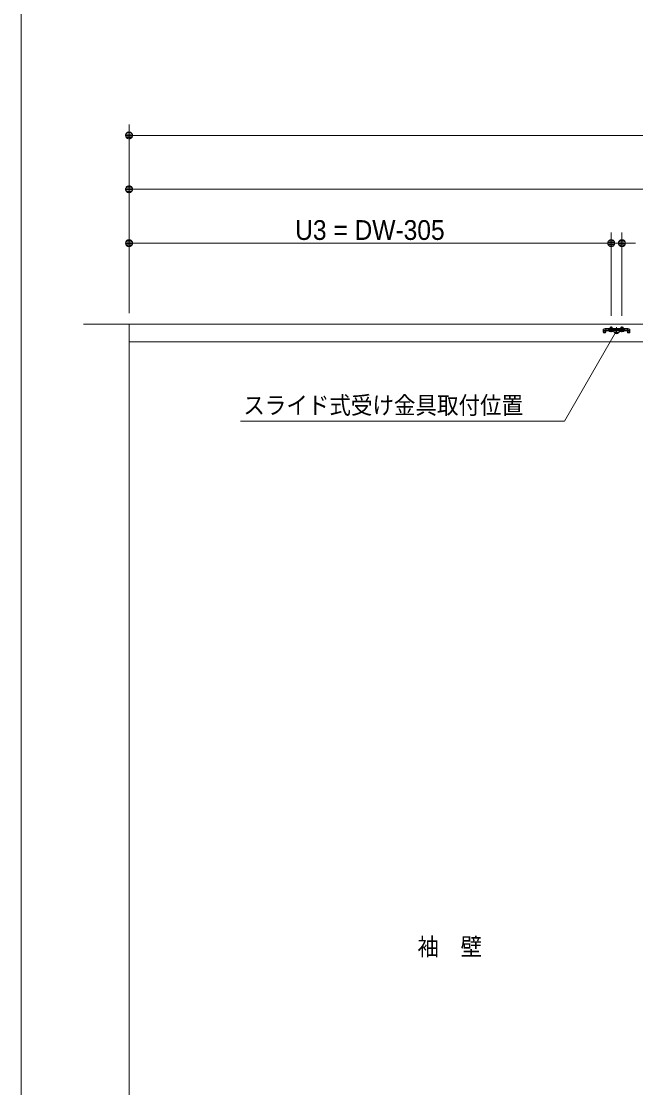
# Model space of a CAD drawing. Units: millimetres, scale not verified. Extents: x -6062 to 6062, y -3045 to 3045.
# Drawn here: x -5788 to -4647, y -1067 to 912 of the extents above; entities that cross this region are included whole.
import ezdxf
from ezdxf.enums import TextEntityAlignment as Align

# ---------------------------------------------------------------- set-up
doc = ezdxf.new("R2010")
doc.units = ezdxf.units.MM
doc.header["$LTSCALE"] = 20
for name, color, linetype, lineweight in [('0-0_2寸法-1', 7, 'Continuous', 9), ('0-1_0', 7, 'Continuous', 9), ('0-2_2寸法-3', 7, 'Continuous', 9), ('0-3_3一般', 7, 'Continuous', 9), ('0-4_1図面枠', 7, 'Continuous', 9), ('0-5_2寸法-2', 7, 'Continuous', 9)]:
    doc.layers.add(name, color=color, linetype=linetype, lineweight=lineweight)
doc.styles.add('ＭＳ ゴシック', font='')
doc.styles.add('ＭＳ Ｐゴシック', font='')
doc.styles.get('ＭＳ ゴシック').set_extended_font_data('MS Gothic')
doc.styles.get('ＭＳ Ｐゴシック').set_extended_font_data('MS PGothic')

# ---------------------------------------------------------------- blocks, each defined once
blk = doc.blocks.new('_Dot')
at = {"layer": '0-1_0'}
for p, q in [((-10, 0), (-20, 0)), ((9.78, 2), (-9.78, 2)), ((7.99, 6), (-7.99, 6)), ((9.16, -3.98), (-9.16, -3.98)), ((6, -7.98), (-6, -7.98))]:
    blk.add_line(p, q, dxfattribs=at)
for points in [[(10, 0), (9.92, 1.25), (9.69, 2.49), (9.3, 3.68), (8.76, 4.82), (8.09, 5.88), (7.29, 6.85), (6.37, 7.71), (5.36, 8.44), (4.26, 9.05), (3.09, 9.51), (1.87, 9.82), (0.63, 9.98), (-0.63, 9.98), (-1.87, 9.82), (-3.09, 9.51), (-4.26, 9.05), (-5.36, 8.44), (-6.37, 7.71), (-7.29, 6.85), (-8.09, 5.88), (-8.76, 4.82), (-9.3, 3.68), (-9.69, 2.49), (-9.92, 1.25), (-10, 0), (0, 0)], [(-10, 0), (-9.92, -1.25), (-9.69, -2.49), (-9.3, -3.68), (-8.76, -4.82), (-8.09, -5.88), (-7.29, -6.85), (-6.37, -7.71), (-5.36, -8.44), (-4.26, -9.05), (-3.09, -9.51), (-1.87, -9.82), (-0.63, -9.98), (0.63, -9.98), (1.87, -9.82), (3.09, -9.51), (4.26, -9.05), (5.36, -8.44), (6.37, -7.71), (7.29, -6.85), (8.09, -5.88), (8.76, -4.82), (9.3, -3.68), (9.69, -2.49), (9.92, -1.25), (10, 0), (0, 0)]]:
    blk.add_lwpolyline(points, close=True, dxfattribs=at)
blk = doc.blocks.new('グループ-135')
at = {"layer": '0-3_3一般'}
for p, q in [((-76000, -40000), (-76000, 6840)), ((-75990, 7000), (19030, 7000)), ((-75990, 6340), (-75990, 7000)), ((-58398, 6764.1), (-58398, 6808.1)), ((-58347.1, 6808.1), (-58398, 6808.1)), ((-58398, 6762.1), (-58374, 6762.1)), ((-58398, 6742.1), (-58398, 6762.1)), ((-58398, 6692.1), (-58398, 6742.1)), ((-58374, 6762.1), (-58374, 6742.1)), ((-58374, 6692.1), (-58374, 6742.1)), ((-58347.1, 6808.1), (-58332.5, 6822.6)), ((-58328, 6762.1), (-58347.1, 6762.1)), ((-58319.1, 6836.1), (-58332.5, 6822.6)), ((-58328, 6762.1), (-58314.5, 6775.6)), ((-58324, 6692.1), (-58324, 6742.1)), ((-58319.1, 6836.1), (-58300, 6836.1)), ((-58300, 6790.1), (-58314.5, 6775.6)), ((-58300, 6836.1), (-58300, 6790.1)), ((-58300, 6826.1), (-58280, 6836.1)), ((-58200, 6836.1), (-58300, 6836.1)), ((-58300, 6780.1), (-58280, 6790.1)), ((-58300, 6790.1), (-58300, 6780.1)), ((-58300, 6790.1), (-58280, 6790.1)), ((-58300, 6766.1), (-57500, 6766.1)), ((-58300, 6766.1), (-58300, 6742.1)), ((-58280, 6790.1), (-58200, 6790.1)), ((-58200, 6836.1), (-57600, 6836.1)), ((-58200, 6825.2), (-58200, 6836.1)), ((-58200, 6784.1), (-58200, 6790.1)), ((-58190, 6815.2), (-57610, 6815.2)), ((-57610, 6774.1), (-58190, 6774.1)), ((-58175, 6742.1), (-58175, 6732.1)), ((-58025, 6742.1), (-58175, 6742.1)), ((-58175, 6732.1), (-58165, 6722.1)), ((-58175, 6732.1), (-58025, 6732.1)), ((-58141, 6722.1), (-58122.8, 6758.9)), ((-58140, 6836.1), (-58140, 6882.1)), ((-58140, 6756.2), (-58140, 6836.1)), ((-58140, 6756.2), (-58132.4, 6756.2)), ((-58136.2, 6742.1), (-58140, 6756.2)), ((-58136.2, 6742.1), (-58132.4, 6756.2)), ((-58132.4, 6836.1), (-58132.4, 6882.1)), ((-58132.4, 6756.2), (-58132.4, 6836.1)), ((-58132.4, 6756.2), (-58067.6, 6756.2)), ((-58122.8, 6758.9), (-58100, 6771)), ((-58100, 6699.1), (-58100, 6905.1)), ((-58100, 6867.1), (-58100, 6749.1)), ((-58100, 6713.6), (-58100, 6797.6)), ((-58100, 6771), (-58077.2, 6758.9)), ((-58077.2, 6758.9), (-58059, 6722.1)), ((-58067.6, 6882.1), (-58067.6, 6836.1)), ((-58067.6, 6836.1), (-58067.6, 6756.2)), ((-58067.6, 6756.2), (-58060, 6756.2)), ((-58063.8, 6742.1), (-58067.6, 6756.2)), ((-58060, 6756.2), (-58063.8, 6742.1)), ((-58060, 6836.1), (-58060, 6756.2)), ((-58035, 6722.1), (-58025, 6732.1)), ((-58025, 6732.1), (-58025, 6742.1)), ((-57900, 6884.2), (-57900, 6730.2)), ((-57900, 6651.9), (-57900, 6853.3)), ((-57740, 6836.1), (-57740, 6882.1)), ((-57740, 6882.1), (-57660, 6882.1)), ((-57740, 6756.2), (-57740, 6836.1)), ((-57736.2, 6742.1), (-57740, 6756.2)), ((-57740, 6756.2), (-57732.4, 6756.2)), ((-57736.2, 6742.1), (-57732.4, 6756.2)), ((-57732.4, 6836.1), (-57732.4, 6882.1)), ((-57732.4, 6756.2), (-57732.4, 6836.1)), ((-57700, 6699.1), (-57700, 6905.1)), ((-57700, 6867.1), (-57700, 6749.1)), ((-57700, 6713.6), (-57700, 6797.6)), ((-57667.6, 6882.1), (-57667.6, 6836.1)), ((-57667.6, 6836.1), (-57667.6, 6756.2)), ((-57663.8, 6742.1), (-57667.6, 6756.2)), ((-57660, 6756.2), (-57663.8, 6742.1)), ((-57660, 6882.1), (-57660, 6836.1)), ((-57660, 6836.1), (-57660, 6756.2)), ((-57500, 6836.1), (-57600, 6836.1)), ((-57600, 6836.1), (-57600, 6825.2)), ((-57600, 6815.2), (-57600, 6825.2)), ((-57600, 6815.2), (-57600, 6790.1)), ((-57600, 6790.1), (-57600, 6784.1)), ((-57600, 6790.1), (-57520, 6790.1)), ((-57520, 6836.1), (-57500, 6826.1)), ((-57520, 6790.1), (-57500, 6790.1)), ((-57520, 6790.1), (-57500, 6780.1)), ((-57500, 6790.1), (-57500, 6836.1)), ((-57500, 6836.1), (-57480.9, 6836.1)), ((-57485.5, 6775.6), (-57500, 6790.1)), ((-57500, 6780.1), (-57500, 6790.1)), ((-57500, 6766.1), (-57500, 6742.1)), ((-57500, 6742.1), (-57500, 6692.1)), ((-57472, 6762.1), (-57485.5, 6775.6)), ((-57480.9, 6836.1), (-57467.5, 6822.6)), ((-57476, 6742.1), (-57476, 6692.1)), ((-57472, 6762.1), (-57452.9, 6762.1)), ((-57467.5, 6822.6), (-57452.9, 6808.1)), ((-57402, 6808.1), (-57452.9, 6808.1)), ((-57452.9, 6762.1), (-57402, 6762.1)), ((-57426, 6762.1), (-57402, 6762.1)), ((-57426, 6742.1), (-57426, 6762.1)), ((-57402, 6808.1), (-57402, 6764.1)), ((-57402, 6764.1), (-57402, 6762.1)), ((-57402, 6762.1), (-57402, 6742.1)), ((-57402, 6742.1), (-57402, 6692.1)), ((19030, 6340), (-75990, 6340)), ((-58324, 6692.1), (-58374, 6692.1)), ((-58324, 6668.1), (-58374, 6668.1)), ((-58165, 6722.1), (-58035, 6722.1)), ((-57426, 6668.1), (-57476, 6668.1))]:
    blk.add_line(p, q, dxfattribs=at)
for points in [[(-58398, 6764.1), (-58398, 6762.1), (-58347.1, 6762.1)], [(-58300, 6692.1), (-58300, 6742.1), (-57500, 6742.1)], [(-58200, 6790.1), (-58200, 6815.2), (-58200, 6825.2)], [(-58140, 6882.1), (-58060, 6882.1), (-58060, 6836.1)], [(-57775, 6732.1), (-57765, 6722.1), (-57635, 6722.1), (-57625, 6732.1)], [(-57741, 6722.1), (-57722.8, 6758.9), (-57700, 6771), (-57677.2, 6758.9), (-57659, 6722.1)], [(-57732.4, 6756.2), (-57667.6, 6756.2), (-57660, 6756.2)], [(-57426, 6742.1), (-57426, 6692.1), (-57476, 6692.1)]]:
    blk.add_lwpolyline(points, dxfattribs=at)
blk.add_lwpolyline([(-57625, 6732.1), (-57625, 6742.1), (-57775, 6742.1), (-57775, 6732.1)], close=True, dxfattribs=at)
for centre, radius, start, end in [((-58347.1, 6808.1), 46, 270, 315), ((-58300, 6790.1), 46, 90, 135), ((-58300, 6742.1), 24, 90, 180), ((-58190, 6825.2), 10, 180, 270), ((-58190, 6784.1), 10, 180, 270), ((-57610, 6825.2), 10, 270, 0), ((-57610, 6784.1), 10, 270, 0), ((-57500, 6790.1), 46, 45, 90), ((-57500, 6742.1), 24, 0, 90), ((-57452.9, 6808.1), 46, 225, 270), ((-58374, 6692.1), 24, 180, 270), ((-58324, 6692.1), 24, 270, 0), ((-57476, 6692.1), 24, 180, 270), ((-57426, 6692.1), 24, 270, 0)]:
    blk.add_arc(centre, radius, start, end, dxfattribs=at)
blk = doc.blocks.new('グループ-136')
at = {"layer": '0-3_3一般'}
for p, q in [((-77696.5, 7000), (20903.5, 7000)), ((-76000, 7000), (-76000, -40000))]:
    blk.add_line(p, q, dxfattribs=at)
blk = doc.blocks.new('グループ-137')
at = {"layer": '0-3_3一般'}
for name in ['グループ-136', 'グループ-135']:
    blk.add_blockref(name, (0, 0), dxfattribs=at)
blk = doc.blocks.new('グループ-142')
at = {"layer": '0-4_1図面枠'}
blk.add_lwpolyline([(-80000, 55400), (80000, 55400), (80000, -55400), (-80000, -55400)], close=True, dxfattribs=at)
blk = doc.blocks.new('図面枠')
at = {"layer": '0-4_1図面枠'}
blk.add_blockref('グループ-142', (0, 0), dxfattribs=at)

msp = doc.modelspace()

# ---------------------------------------------------------------- linework, layer by layer
at = {"layer": '0-0_2寸法-1'}
for p, q in [((-5587.5, 620), (-5587.5, 720)), ((-3280.21, 700), (-5574.79, 700)), ((-5587.5, 520), (-5587.5, 620)), ((-3381.21, 600), (-5574.79, 600)), ((-5587.5, 370), (-5587.5, 520)), ((-4692.5, 365.25), (-4692.5, 520)), ((-4705.21, 500), (-5574.79, 500))]:
    msp.add_line(p, q, dxfattribs=at)
at = {"layer": '0-2_2寸法-3'}
for p, q in [((-4677.61, 338.1), (-4687.39, 338.1)), ((-4682.33, 342.1), (-4682.67, 342.1)), ((-4682.33, 342.1), (-4682.67, 342.1)), ((-4678.5, 334.1), (-4686.5, 334.1))]:
    msp.add_line(p, q, dxfattribs=at)
msp.add_lwpolyline([(-5380.91, 170), (-4778.98, 170), (-4682.5, 337.1)], dxfattribs=at)
msp.add_circle((-4682.5, 337.1), 5.01, dxfattribs=at)
msp.add_circle((-4682.5, 337.1), 5.01, dxfattribs=at)
at = {"layer": '0-5_2寸法-2'}
for p, q in [((-4692.5, 365.25), (-4692.5, 520)), ((-4672.5, 365.25), (-4672.5, 520)), ((-4705.21, 500), (-4717.92, 500)), ((-4692.5, 500), (-4672.5, 500)), ((-4659.79, 500), (-4647.08, 500))]:
    msp.add_line(p, q, dxfattribs=at)

# ---------------------------------------------------------------- block references
at = {"layer": '0-0_2寸法-1', "xscale": 0.6356201, "yscale": 0.6356201, "rotation": 180}
for p in [(-5587.5, 700), (-5587.5, 600), (-5587.5, 500)]:
    msp.add_blockref('_Dot', p, dxfattribs=at)
at = {"layer": '0-0_2寸法-1', "xscale": 0.6356201, "yscale": 0.6356201}
msp.add_blockref('_Dot', (-4692.5, 500), dxfattribs=at)
at = {"layer": '0-3_3一般', "xscale": 0.05, "yscale": 0.05}
msp.add_blockref('グループ-137', (-1787.5, 0), dxfattribs=at)
at = {"layer": '0-4_1図面枠', "xscale": 0.05, "yscale": 0.05}
msp.add_blockref('図面枠', (-1787.5, 0), dxfattribs=at)
at = {"layer": '0-5_2寸法-2', "xscale": 0.6356201, "yscale": 0.6356201}
msp.add_blockref('_Dot', (-4692.5, 500), dxfattribs=at)
at = {"layer": '0-5_2寸法-2', "xscale": 0.6356201, "yscale": 0.6356201, "rotation": 180}
msp.add_blockref('_Dot', (-4672.5, 500), dxfattribs=at)

# ---------------------------------------------------------------- texts
at = {"layer": '0-0_2寸法-1', "style": 'ＭＳ Ｐゴシック', "width": 0.95}
msp.add_text('U3 = DW-305', height=36.69, dxfattribs=at).set_placement((-5279.18, 495.04), align=Align.BOTTOM_LEFT)
at = {"layer": '0-2_2寸法-3', "style": 'ＭＳ ゴシック', "width": 0.9}
for s, p in [('スライド式受け金具取付位置', (-5375.5, 173.34)), ('袖\u3000壁', (-5052.14, -831.22))]:
    msp.add_text(s, height=32.55, dxfattribs=at).set_placement(p, align=Align.BOTTOM_LEFT)

doc.saveas('drawing.dxf')
